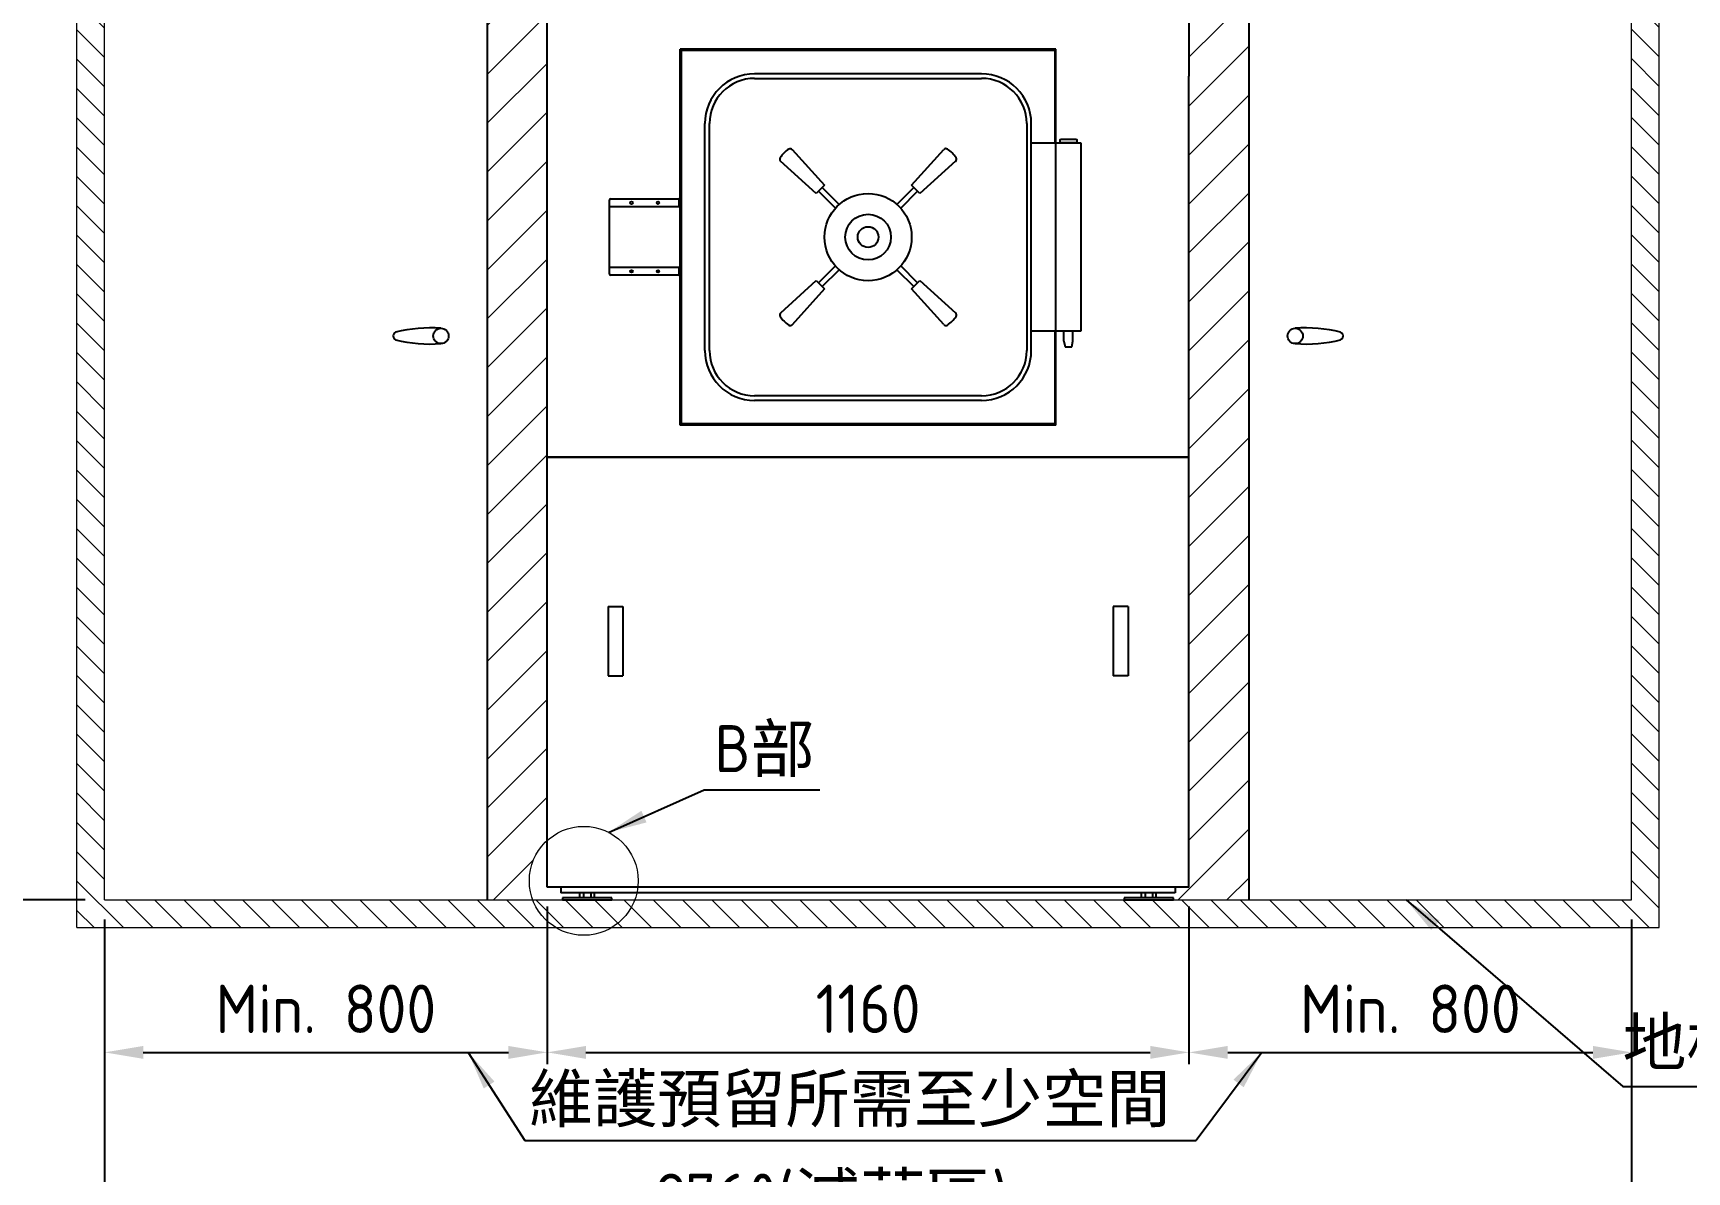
# Model space of a CAD drawing. Header units: millimetres. Extents: x -215875 to 13478, y -2277 to 9476.
# Drawn here: x 8483 to 11472, y 2086 to 4143 of the extents above; entities that cross this region are included whole.
import ezdxf

# ---------------------------------------------------------------- set-up
doc = ezdxf.new("R2010")
doc.units = ezdxf.units.MM
doc.header["$MEASUREMENT"] = 0
doc.linetypes.add('HIDDEN', pattern=[9.525, 6.35, -3.175])
doc.layers.get('0').update_dxf_attribs({"lineweight": 25})
for name, color, linetype, lineweight in [('D', 3, 'Continuous', 13), ('DIM', 3, 'Continuous', 9), ('H', 2, 'HIDDEN', 15), ('S', 4, 'Continuous', 15)]:
    doc.layers.add(name, color=color, linetype=linetype, lineweight=lineweight)
doc.styles.get("Standard").update_dxf_attribs({"font": 'KAIU.TTF'})
doc.styles.add('STU25', font='isocp2.shx')
doc.dimstyles.new('STU25', dxfattribs={"dimscale": 35, "dimtxt": 2.5, "dimasz": 2, "dimexe": 0.6, "dimexo": 1, "dimgap": 1, "dimtad": 1, "dimdsep": 46, "dimtxsty": 'STU25', "dimcen": 2, "dimazin": 2, "dimtfac": 1, "dimtmove": 0, "dimatfit": 3, "dimfxl": 0, "dimtolj": 1, "dimtzin": 0, "dimarcsym": 0})
doc.dimstyles.new('STU25$7', dxfattribs={"dimscale": 35, "dimtxt": 2.5, "dimasz": 2, "dimexe": 1.25, "dimexo": 0.625, "dimgap": 1, "dimtad": 0, "dimdec": 4, "dimdsep": 46, "dimtxsty": 'STU25', "dimcen": 2.5, "dimazin": 2, "dimtfac": 1, "dimtdec": 4, "dimtmove": 0, "dimatfit": 3, "dimfxl": 0, "dimtolj": 1, "dimtzin": 0, "dimarcsym": 0})

# ---------------------------------------------------------------- blocks, each defined once
blk = doc.blocks.new('*D5')
at = {"layer": 'D', "color": 0, "lineweight": -2}
for p, q in [((8612.4, 2542.1), (8612.4, 1923.1)), ((11372.4, 2542.1), (11372.4, 1923.1)), ((8682.4, 1944.1), (11302.4, 1944.1))]:
    blk.add_line(p, q, dxfattribs=at)
at = {"layer": 'D', "color": 0}
for points in [[(8682.4, 1955.8), (8682.4, 1932.4), (8612.4, 1944.1)], [(11302.4, 1932.4), (11302.4, 1955.8), (11372.4, 1944.1)]]:
    blk.add_solid(points, dxfattribs=at)
at = {"layer": 'Defpoints', "color": 0}
for p in [(8612.4, 2577.1), (11372.4, 2577.1), (11372.4, 1944.1)]:
    blk.add_point(p, dxfattribs=at)
at = {"layer": 'D', "color": 0, "insert": (9927.3, 2034.2), "char_height": 87.5, "attachment_point": 5, "style": 'STU25'}
blk.add_mtext('\\A1;2760({\\f標楷體|b0|i0|c136|p65;滅菌區})', dxfattribs=at)
blk = doc.blocks.new('*D17')
at = {"layer": 'D', "color": 0, "lineweight": -2}
for p, q in [((8612.4, 2542.1), (8612.4, 2280.8)), ((9412.4, 2565.1), (9412.4, 2280.8)), ((8682.4, 2301.8), (9342.4, 2301.8))]:
    blk.add_line(p, q, dxfattribs=at)
at = {"layer": 'D', "color": 0}
for points in [[(8682.4, 2313.4), (8682.4, 2290.1), (8612.4, 2301.8)], [(9342.4, 2290.1), (9342.4, 2313.4), (9412.4, 2301.8)]]:
    blk.add_solid(points, dxfattribs=at)
at = {"layer": 'Defpoints', "color": 0}
for p in [(8612.4, 2577.1), (9412.4, 2600.1), (9412.4, 2301.8)]:
    blk.add_point(p, dxfattribs=at)
at = {"layer": 'D', "color": 0, "insert": (9012.4, 2380.5), "char_height": 87.5, "attachment_point": 5, "style": 'STU25'}
blk.add_mtext('\\A1;Min. 800', dxfattribs=at)
blk = doc.blocks.new('*D18')
at = {"layer": 'D', "color": 0, "lineweight": -2}
for p, q in [((10572.4, 2565.1), (10572.4, 2280.8)), ((11372.4, 2542.1), (11372.4, 2280.8)), ((10642.4, 2301.8), (11302.4, 2301.8))]:
    blk.add_line(p, q, dxfattribs=at)
at = {"layer": 'D', "color": 0}
for points in [[(10642.4, 2313.4), (10642.4, 2290.1), (10572.4, 2301.8)], [(11302.4, 2290.1), (11302.4, 2313.4), (11372.4, 2301.8)]]:
    blk.add_solid(points, dxfattribs=at)
at = {"layer": 'Defpoints', "color": 0}
for p in [(10572.4, 2600.1), (11372.4, 2577.1), (11372.4, 2301.8)]:
    blk.add_point(p, dxfattribs=at)
at = {"layer": 'D', "color": 0, "insert": (10972.4, 2380.5), "char_height": 87.5, "attachment_point": 5, "style": 'STU25'}
blk.add_mtext('\\A1;Min. 800', dxfattribs=at)
blk = doc.blocks.new('*D19')
at = {"layer": 'D', "color": 0, "lineweight": -2}
for p, q in [((9377.4, 4477.1), (8409.3, 4477.1)), ((8430.3, 4407.1), (8430.3, 2647.1)), ((8577.4, 2577.1), (8409.3, 2577.1))]:
    blk.add_line(p, q, dxfattribs=at)
at = {"layer": 'D', "color": 0}
for points in [[(8442, 4407.1), (8418.6, 4407.1), (8430.3, 4477.1)], [(8418.6, 2647.1), (8442, 2647.1), (8430.3, 2577.1)]]:
    blk.add_solid(points, dxfattribs=at)
at = {"layer": 'Defpoints', "color": 0}
for p in [(9412.4, 4477.1), (8430.3, 2577.1), (8612.4, 2577.1)]:
    blk.add_point(p, dxfattribs=at)
at = {"layer": 'D', "color": 0, "insert": (8351.6, 3477.1), "char_height": 87.5, "attachment_point": 5, "rotation": 90, "style": 'STU25'}
blk.add_mtext('\\A1;1900', dxfattribs=at)
blk = doc.blocks.new('*D6')
at = {"layer": 'D', "color": 0, "lineweight": -2}
for p, q in [((9412.4, 2565.1), (9412.4, 2280.8)), ((10572.4, 2565.1), (10572.4, 2280.8)), ((9482.4, 2301.8), (10502.4, 2301.8))]:
    blk.add_line(p, q, dxfattribs=at)
at = {"layer": 'D', "color": 0}
for points in [[(9482.4, 2313.4), (9482.4, 2290.1), (9412.4, 2301.8)], [(10502.4, 2290.1), (10502.4, 2313.4), (10572.4, 2301.8)]]:
    blk.add_solid(points, dxfattribs=at)
at = {"layer": 'Defpoints', "color": 0}
for p in [(9412.4, 2600.1), (10572.4, 2600.1), (10572.4, 2301.8)]:
    blk.add_point(p, dxfattribs=at)
at = {"layer": 'D', "color": 0, "insert": (9992.4, 2380.5), "char_height": 87.5, "attachment_point": 5, "style": 'STU25'}
blk.add_mtext('\\A1;1160', dxfattribs=at)

msp = doc.modelspace()

# ---------------------------------------------------------------- hatches: boundary and pattern name
at = {"layer": 'DIM'}
h = msp.add_hatch(dxfattribs=at)
h.set_pattern_fill('ANSI31', color=256, scale=500, style=0)
h.set_pattern_definition([(45, (-15076.935, 2491.76), (-44.19417, 44.19417), [])])
h.paths.add_polyline_path([(8612.38, 5277.14), (11372.38, 5277.14), (11372.38, 4477.14), (10680.664, 4477.14), (10680.664, 2577.14), (10544.38, 2577.14), (10544.38, 2581.14), (10513.159, 2581.14), (10513.159, 2590.14), (10547.38, 2590.14), (10547.38, 2600.14), (10572.38, 2600.14), (10572.38, 3270.14), (10572.38, 3377.14), (10572.38, 4065.14), (10572.38, 4172.14), (10572.38, 4477.14), (9412.38, 4477.14), (9412.38, 4172.14), (9412.38, 4065.14), (9412.38, 3377.14), (9412.38, 3270.14), (9412.38, 2684.512, 0.30719451), (9386.44, 2577.14), (9304.095, 2577.14), (9304.095, 4477.14), (8612.38, 4477.14)])
at = {"layer": 'H'}
h = msp.add_hatch(dxfattribs=at)
h.set_pattern_fill('ANSI31', color=256, scale=300, angle=90, style=0)
h.set_pattern_definition([(135, (-15076.935, 2491.763), (-26.516504, -26.516504), [])])
h.paths.add_polyline_path([(11372.38, 5277.14), (11422.38, 5277.14), (11422.38, 2527.14), (9528.809, 2527.14, 0.17049567), (9570.649, 2577.14), (10320.38, 2577.14), (10409.38, 2577.14), (10680.664, 2577.14), (11372.38, 2577.14)])
h.paths.add_polyline_path([(8562.38, 5277.14), (8612.38, 5277.14), (8612.38, 4364.075), (8612.38, 2577.14), (9304.095, 2577.14), (9386.44, 2577.14, 0.17049567), (9428.28, 2527.14), (8562.38, 2527.14)])
h.paths.add_polyline_path([(9428.28, 2527.14, -0.17049567), (9386.44, 2577.14), (9440.38, 2577.14), (9529.38, 2577.14), (9570.649, 2577.14, -0.17049567), (9528.809, 2527.14)])

# ---------------------------------------------------------------- linework, layer by layer
for p, q in [((9304.095, 4477.14), (9304.095, 2577.14)), ((9412.38, 4065.14), (9412.38, 4477.14)), ((10572.38, 4477.14), (10572.38, 4065.14)), ((10680.664, 4477.14), (10680.664, 2577.14)), ((10331.88, 4114.14), (9652.88, 4114.14)), ((9652.88, 3435.14), (9652.88, 4114.14)), ((10331.88, 4114.14), (9652.88, 4114.14)), ((9652.88, 3435.14), (9652.88, 4114.14)), ((10331.88, 3435.14), (10331.88, 4114.14)), ((10331.88, 3944.64), (10331.88, 4114.14)), ((10197.38, 4069.64), (9787.38, 4069.64)), ((9412.38, 3270.14), (9412.38, 4065.14)), ((9787.38, 4061.34), (10197.38, 4061.34)), ((10572.38, 3270.14), (10572.38, 4065.14)), ((9697.38, 3569.64), (9697.38, 3979.64)), ((9705.68, 3569.64), (9705.68, 3979.64)), ((10279.08, 3979.64), (10279.08, 3569.64)), ((10287.38, 3569.64), (10287.38, 3979.64)), ((10339.38, 3951.14), (10339.88, 3951.64)), ((10339.38, 3945.14), (10339.38, 3951.14)), ((10339.88, 3951.64), (10368.88, 3951.64)), ((10368.88, 3951.64), (10369.38, 3951.14)), ((10369.38, 3951.14), (10369.38, 3945.14)), ((9855.311, 3932.922), (9913.648, 3868.222)), ((10071.112, 3868.222), (10129.448, 3932.922)), ((10287.38, 3944.64), (10376.88, 3944.64)), ((10339.88, 3944.64), (10339.38, 3945.14)), ((10368.88, 3944.64), (10339.88, 3944.64)), ((10369.38, 3945.14), (10368.88, 3944.64)), ((10376.88, 3944.64), (10376.88, 3604.64)), ((9898.798, 3853.373), (9834.098, 3911.709)), ((10150.662, 3911.709), (10085.961, 3853.373)), ((9913.648, 3868.222), (9898.798, 3853.373)), ((9902.864, 3857.438), (9933.438, 3826.865)), ((9940.155, 3833.582), (9909.582, 3864.156)), ((10075.178, 3864.156), (10044.604, 3833.582)), ((10051.322, 3826.865), (10081.895, 3857.438)), ((10085.961, 3853.373), (10071.112, 3868.222)), ((9524.88, 3707.64), (9524.88, 3841.64)), ((9524.88, 3829.64), (9652.88, 3829.64)), ((9526.88, 3843.64), (9648.88, 3843.64)), ((9650.88, 3829.64), (9650.88, 3841.64)), ((9652.88, 3719.64), (9524.88, 3719.64)), ((9650.88, 3707.64), (9650.88, 3719.64)), ((9933.438, 3722.416), (9902.864, 3691.842)), ((9909.582, 3685.125), (9940.155, 3715.698)), ((10044.604, 3715.698), (10075.178, 3685.125)), ((10081.895, 3691.842), (10051.322, 3722.416)), ((9648.88, 3705.64), (9526.88, 3705.64)), ((9834.482, 3637.918), (9898.798, 3695.908)), ((9913.648, 3681.059), (9855.311, 3616.359)), ((9898.798, 3695.908), (9913.648, 3681.059)), ((10071.112, 3681.059), (10085.961, 3695.908)), ((10129.102, 3616.743), (10071.112, 3681.059)), ((10085.961, 3695.908), (10150.662, 3637.572)), ((10376.88, 3604.64), (10287.38, 3604.64)), ((10331.88, 3435.14), (10331.88, 3604.64)), ((10346.38, 3586.64), (10346.38, 3604.64)), ((10362.38, 3586.64), (10362.38, 3604.64)), ((10346.38, 3586.64), (10348.38, 3576.64)), ((10348.38, 3576.64), (10360.38, 3576.64)), ((10360.38, 3576.64), (10362.38, 3586.64)), ((10197.38, 3487.94), (9787.38, 3487.94)), ((10197.38, 3479.64), (9787.38, 3479.64)), ((10331.88, 3435.14), (9652.88, 3435.14)), ((10331.88, 3435.14), (9652.88, 3435.14)), ((9412.38, 3377.14), (10572.38, 3377.14)), ((10572.38, 3377.14), (9412.38, 3377.14)), ((9412.38, 2600.14), (9412.38, 3270.14)), ((10572.38, 2600.14), (10572.38, 3270.14)), ((9522.38, 3107.14), (9522.38, 2982.14)), ((9522.38, 3107.14), (9549.38, 3107.14)), ((9549.38, 3107.14), (9549.38, 2982.14)), ((10435.38, 3107.14), (10435.38, 2982.14)), ((10462.38, 3107.14), (10435.38, 3107.14)), ((10462.38, 3107.14), (10462.38, 2982.14)), ((9522.38, 2982.14), (9549.38, 2982.14)), ((10462.38, 2982.14), (10435.38, 2982.14)), ((10572.38, 2600.14), (9412.38, 2600.14)), ((9437.38, 2600.14), (9437.38, 2590.14)), ((10547.38, 2590.14), (9437.38, 2590.14)), ((9529.38, 2581.14), (9440.38, 2581.14)), ((9440.38, 2581.14), (9440.38, 2577.14)), ((9440.38, 2577.14), (9529.38, 2577.14)), ((9471.601, 2581.14), (9471.601, 2590.14)), ((9498.159, 2590.14), (9471.601, 2590.14)), ((9478.24, 2590.14), (9478.24, 2581.14)), ((9491.519, 2590.14), (9491.519, 2581.14)), ((9498.159, 2581.14), (9498.159, 2590.14)), ((9529.38, 2577.14), (9529.38, 2581.14)), ((10378.159, 2590.14), (10351.601, 2590.14)), ((10544.38, 2581.14), (10455.38, 2581.14)), ((10455.38, 2581.14), (10455.38, 2577.14)), ((10455.38, 2577.14), (10544.38, 2577.14)), ((10486.601, 2581.14), (10486.601, 2590.14)), ((10493.24, 2590.14), (10493.24, 2581.14)), ((10506.519, 2590.14), (10506.519, 2581.14)), ((10513.159, 2581.14), (10513.159, 2590.14)), ((10544.38, 2577.14), (10544.38, 2581.14)), ((10547.38, 2600.14), (10547.38, 2590.14))]:
    msp.add_line(p, q)
msp.add_lwpolyline([(10329.88, 3604.64), (10329.88, 3437.14), (9654.88, 3437.14), (9654.88, 4112.14), (10329.88, 4112.14), (10329.88, 3944.64)])
for centre, radius in [((9564.88, 3836.64), 2.25), ((9612.88, 3836.64), 2.25), ((9992.38, 3774.64), 78.75), ((9992.38, 3774.64), 41.25), ((9992.38, 3774.64), 18.75), ((9564.88, 3712.64), 2.25), ((9612.88, 3712.64), 2.25), ((9220.472, 3595.974), 13.838), ((10764.287, 3595.974), 13.838)]:
    msp.add_circle(centre, radius)
for centre, radius, start, end in [((9787.38, 3979.64), 90, 90, 180), ((10197.38, 3979.64), 90, 0, 90), ((9787.38, 3979.64), 81.7, 90, 180), ((10197.38, 3979.64), 81.7, 0, 90), ((9837.638, 3915.249), 5.007, 146.352885, 225), ((9879.899, 3887.121), 55.773, 123.647115, 146.352885), ((9851.771, 3929.382), 5.007, 39.078128, 123.647115), ((10132.989, 3929.382), 5.007, 56.352885, 135), ((10104.86, 3887.121), 55.773, 33.647115, 56.352885), ((10147.121, 3915.249), 5.007, 309.078128, 33.647115), ((9526.88, 3841.64), 2, 90, 180), ((9648.88, 3841.64), 2, 0, 90), ((9526.88, 3707.64), 2, 180, 270), ((9648.88, 3707.64), 2, 270, 0), ((9837.638, 3634.032), 5.007, 129.078078, 213.647115), ((9879.899, 3662.16), 55.773, 213.647115, 236.352885), ((10104.86, 3662.16), 55.773, 303.647115, 326.352885), ((10147.121, 3634.032), 5.007, 326.352885, 45), ((9141.456, 3595.974), 7.438, 92.871294, 267.128706), ((9200.842, 3358.091), 252.485, 85.540935, 104.343446), ((9200.842, 3833.856), 252.485, 255.656554, 274.459065), ((9851.771, 3619.899), 5.007, 236.352885, 315), ((10132.989, 3619.899), 5.007, 219.078078, 303.647115), ((10783.917, 3358.091), 252.485, 75.656554, 94.459065), ((10783.917, 3833.856), 252.485, 265.540935, 284.343446), ((10843.304, 3595.974), 7.438, 272.871294, 87.128706), ((9787.38, 3569.64), 90, 180, 270), ((9787.38, 3569.64), 81.7, 180, 270), ((10197.38, 3569.64), 90, 270, 0), ((10197.38, 3569.64), 81.7, 270, 0)]:
    msp.add_arc(centre, radius, start, end)
at = {"layer": 'D'}
msp.add_circle((9478.545, 2611.708), 98.378, dxfattribs=at)
at = {"layer": 'S'}
for p, q in [((8562.38, 2527.14), (8562.38, 5277.14)), ((8612.38, 2577.14), (8612.38, 5277.14)), ((11372.38, 2577.14), (11372.38, 5277.14)), ((11422.38, 2527.14), (11422.38, 5277.14)), ((8612.38, 2577.14), (11372.38, 2577.14)), ((8562.38, 2527.14), (11422.38, 2527.14))]:
    msp.add_line(p, q, dxfattribs=at)

# ---------------------------------------------------------------- texts
at = {"layer": 'D', "char_height": 85, "attachment_point": 1}
for s, insert in [('{\\Fisocp2.shx;\\C3;B\\f標楷體|b0|i0|c136|p65;部}', (9714.977, 2893.025)), ('{\\C3;地板\\Fisocp2.shx;(\\f標楷體|b0|i0|c136|p65;注意需有防水層施工\\Fisocp2.shx;)}', (11355.6, 2363.113)), ('{\\C3;維護預留所需至少空間}', (9379.406, 2260.922))]:
    msp.add_mtext(s, dxfattribs=dict(at, insert=insert))

# ---------------------------------------------------------------- dimensions: what is measured, and where the dimension line sits
at = {"layer": 'D'}
dim = msp.add_linear_dim(base=(8430.309, 2577.14), p1=(9412.38, 4477.14), p2=(8612.38, 2577.14), angle=90, dimstyle='STU25', dxfattribs=at)
dim.commit()
dim.dimension.update_dxf_attribs({"geometry": '*D19', "text_midpoint": (8430.309, 3477.14), "dimtype": 160})
for base, p1, p2, text, picture, middle in [((9412.38, 2301.758), (8612.38, 2577.14), (9412.38, 2600.14), 'Min. <>', '*D17', (9012.38, 2301.758)), ((11372.38, 1944.117), (8612.38, 2577.14), (11372.38, 2577.14), '<>({\\f標楷體|b0|i0|c136|p65;滅菌區})', '*D5', (9927.306, 1944.117)), ((11372.38, 2301.758), (10572.38, 2600.14), (11372.38, 2577.14), 'Min. <>', '*D18', (10972.38, 2301.758))]:
    dim = msp.add_linear_dim(base=base, p1=p1, p2=p2, text=text, dimstyle='STU25', dxfattribs=at)
    dim.commit()
    dim.dimension.update_dxf_attribs({"geometry": picture, "text_midpoint": middle, "dimtype": 160})
dim = msp.add_linear_dim(base=(10572.38, 2301.758), p1=(9412.38, 2600.14), p2=(10572.38, 2600.14), dimstyle='STU25', dxfattribs=at)
dim.commit()
dim.dimension.update_dxf_attribs({"geometry": '*D6', "text_midpoint": (9992.38, 2380.508)})

# ---------------------------------------------------------------- leaders
for points, override in [([(9523.399, 2699.265), (9695.842, 2776.108), (9904.94, 2776.108)], {"dimgap": 1, "dimtad": 0}), ([(10964.692, 2577.14), (11356.289, 2240.232), (12728.481, 2240.232)], {"dimgap": 1, "dimtad": 0}), ([(9269.713, 2301.758), (9371.789, 2142.439), (10585.226, 2142.439)], {"dimexe": 0.6, "dimexo": 1, "dimtad": 1, "dimdec": 2, "dimcen": 2, "dimtdec": 2}), ([(10703.837, 2301.758), (10585.226, 2142.439)], {"dimexe": 0.6, "dimexo": 1, "dimtad": 1, "dimdec": 2, "dimcen": 2, "dimtdec": 2})]:
    msp.add_leader(points, dimstyle='STU25$7', override=override, dxfattribs=at)

doc.saveas('drawing.dxf')
